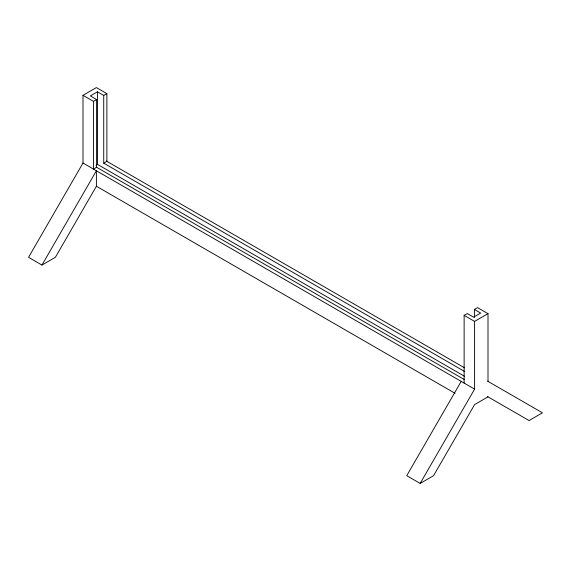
<?xml version="1.0" encoding="UTF-8"?>
<svg xmlns="http://www.w3.org/2000/svg" width="571" height="571" viewBox="0 0 571 571"><rect width="100%" height="100%" fill="white"/><g stroke="black" fill="none" stroke-linecap="round" stroke-linejoin="round"><path stroke-width="0.86" d="M464.18 379.472L96.606 167.253L96.606 99.547L90.325 95.921L97.448 91.81L103.729 95.436L103.729 163.149L106.87 161.329L106.87 93.623L96.399 87.577L82.995 95.314L82.995 163.028L28.55 257.328L41.954 265.065L55.358 257.328L96.399 186.239L96.399 170.765L41.954 265.065M461.197 381.378L406.752 475.686L420.156 483.423L433.553 475.686L474.601 404.589L488.005 396.852M420.156 483.423L474.601 389.115L474.601 321.409L488.005 313.672L488.005 381.378M82.995 95.314L93.466 101.36L96.606 99.547M103.729 95.436L106.87 93.623M96.021 165.176L97.448 164.355L464.444 376.239M96.606 167.253L93.466 169.073L93.466 101.36M464.13 383.07L464.13 315.363L467.271 313.55L473.552 317.176L480.675 313.065L474.394 309.439L474.394 317.455M474.394 309.439L477.534 307.626L488.005 313.672M464.13 315.363L474.601 321.409M106.37 161.043L464.573 367.852M487.634 381.164L542.45 412.812L529.046 420.549L487.52 396.574M103.729 163.149L464.351 371.35M82.995 163.028L474.601 389.115M96.399 186.239L455.03 393.291M97.448 91.81L97.448 164.355"/></g></svg>
